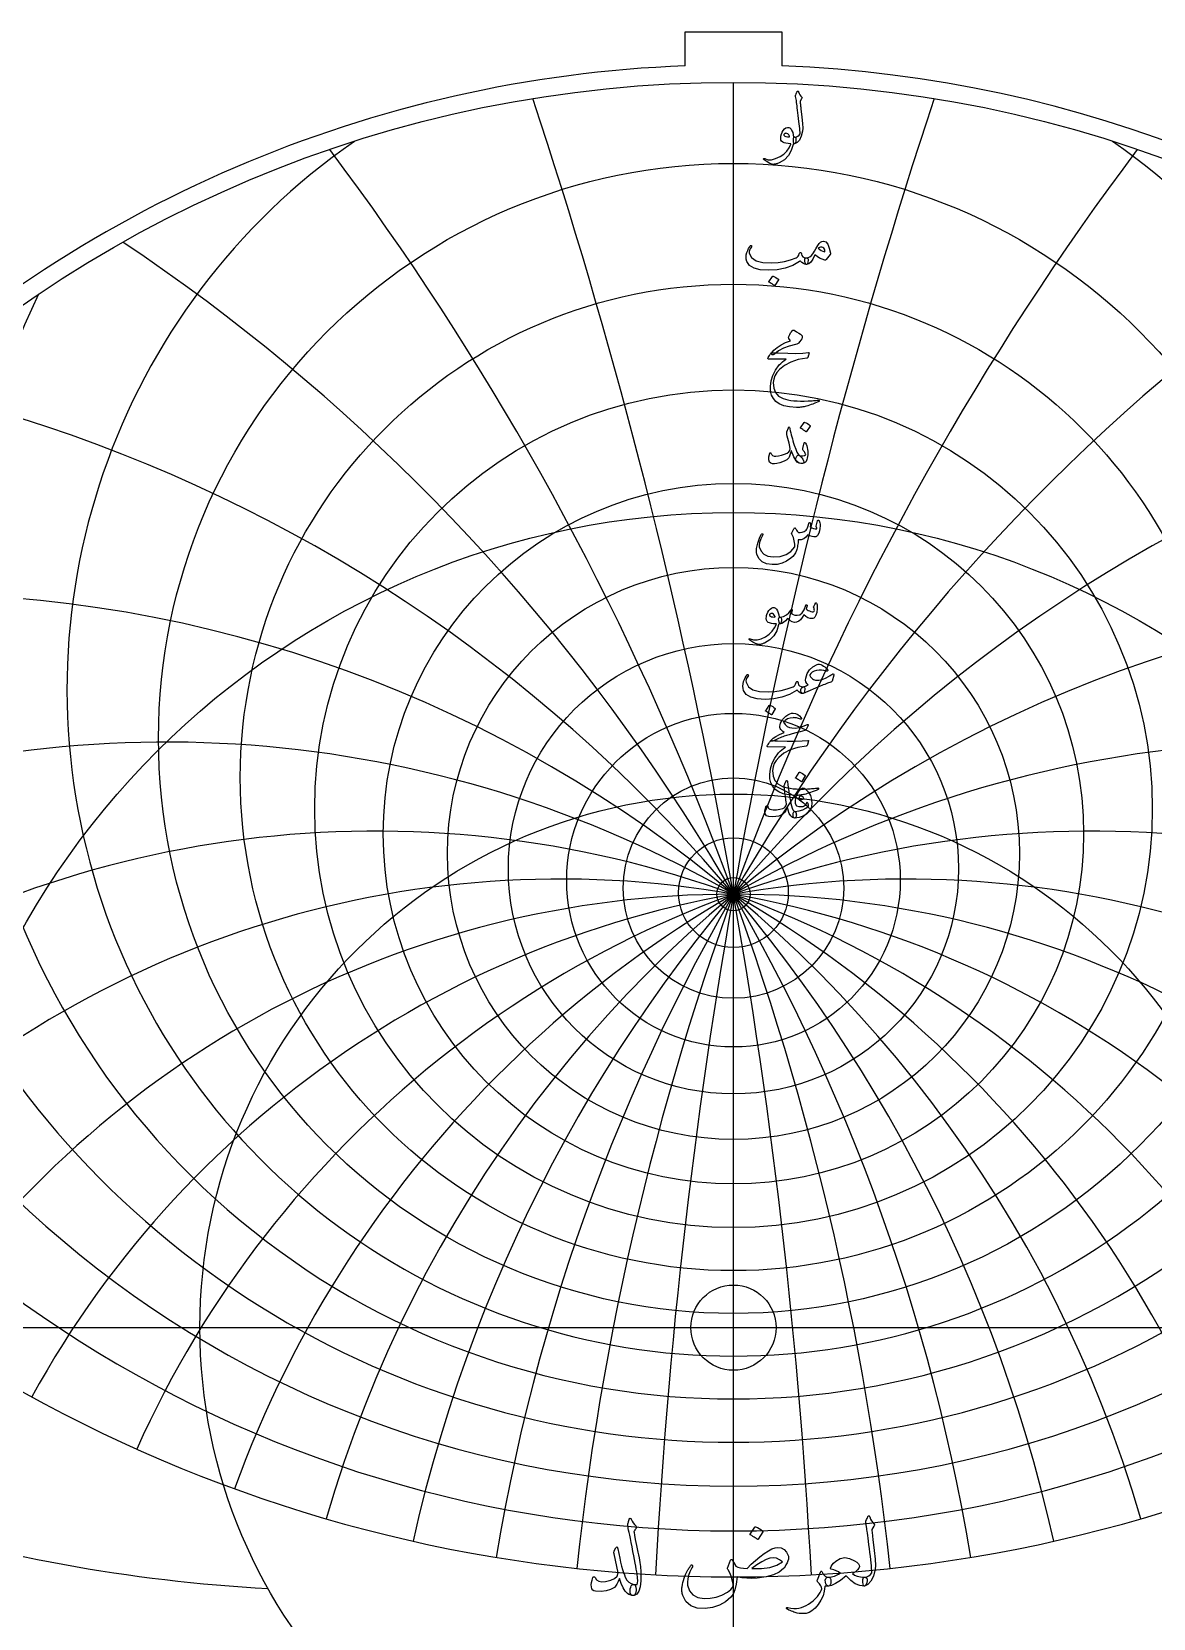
# Model space of a CAD drawing. Header units: millimetres. Extents: x -57 to 57, y -57 to 58.
# Drawn here: x -31.4 to 18.8, y -13 to 58.1 of the extents above; entities that cross this region are included whole.
import ezdxf

# ---------------------------------------------------------------- set-up
doc = ezdxf.new("R2010")
doc.units = ezdxf.units.MM
for name, color, linetype in [('CUT_INNER', 6, 'Continuous'), ('CUT_OUTER', 1, 'Continuous'), ('ENGRAVE', 7, 'Continuous'), ('ENGRAVE_FINE', 8, 'Continuous'), ('TEXT', 5, 'Continuous')]:
    doc.layers.add(name, color=color, linetype=linetype)

msp = doc.modelspace()

# ---------------------------------------------------------------- linework, layer by layer
at = {"layer": 'CUT_INNER'}
msp.add_circle((0, 0), 1.91, dxfattribs=at)
at = {"layer": 'CUT_OUTER'}
for points in [[(-2.17, 58.068), (2.17, 58.068), (2.17, 56.5382)], [(-2.17, 56.5382), (-2.17, 58.068)]]:
    msp.add_lwpolyline(points, dxfattribs=at)
for centre, radius, start, end in [((-0.0002, -0.0001), 56.5799, 134.296617, 87.801785), ((-0.0009, 0.0013), 56.5785, 92.197186, 134.297159)]:
    msp.add_arc(centre, radius, start, end, dxfattribs=at)
at = {"layer": 'ENGRAVE'}
for points in [[(0, -55.8), (0, 55.8)], [(-55.8, 0), (55.8, 0)]]:
    msp.add_lwpolyline(points, dxfattribs=at)
for centre, radius in [((0, 0), 55.8), ((0, 26.4011), 25.7635), ((0, 24.6527), 22.0986), ((0, 23.2516), 18.7668), ((0, 22.1322), 15.6917), ((0, 0), 36.5261), ((0, 21.2469), 12.8142), ((0, 20.5614), 10.0877), ((0, 20.0507), 7.4737), ((0, 19.6973), 4.9398), ((0, 0), 23.9096), ((0, 19.4897), 2.4573), ((0, 19.4213), 0.744)]:
    msp.add_circle(centre, radius, dxfattribs=at)
for centre, radius, start, end in [((0, 28.5892), 29.8647, 124.671424, 55.328576), ((0, 31.3496), 34.5452, 154.353295, 25.646705), ((0, 34.8781), 40.0115, 173.907201, 6.092799), ((0, 39.4751), 46.575, 189.610215, 350.389785), ((0, 45.6238), 54.7308, 203.149886, 336.850114), ((0, -24.6372), 44.0584, 34, 146), ((0, -24.6372), 44.0584, 34, 146), ((0, 54.1522), 65.3193, 215.274728, 324.725272), ((-16.742, 62.482), 74.2863, 238.283556, 266.824679)]:
    msp.add_arc(centre, radius, start, end, dxfattribs=at)
at = {"layer": 'ENGRAVE_FINE'}
for centre, radius, start, end in [((-249.8677, -24.6372), 253.7224, 3.064361, 18.309788), ((-249.8677, -24.6372), 253.7224, 3.064361, 18.309788), ((249.8677, -24.6372), 253.7224, 161.690212, 176.935639), ((249.8677, -24.6372), 253.7224, 161.690212, 176.935639), ((-121.0495, -24.6372), 128.8182, 6.171493, 36.94293), ((-121.0495, -24.6372), 128.8182, 6.171493, 36.94293), ((121.0495, -24.6372), 128.8182, 143.05707, 173.828507), ((121.0495, -24.6372), 128.8182, 143.05707, 173.828507), ((-76.3114, -24.6372), 88.1168, 9.366458, 56.253005), ((-76.3114, -24.6372), 88.1168, 9.366458, 56.253005), ((76.3114, -24.6372), 88.1168, 123.746995, 170.633542), ((76.3114, -24.6372), 88.1168, 123.746995, 170.633542), ((-52.5068, -24.6372), 68.5427, 12.699146, 76.647274), ((-52.5068, -24.6372), 68.5427, 12.699146, 76.647274), ((52.5068, -24.6372), 68.5427, 103.352726, 167.300854), ((52.5068, -24.6372), 68.5427, 103.352726, 167.300854), ((-36.9694, -24.6372), 57.5142, 16.227346, 98.578162), ((-36.9694, -24.6372), 57.5142, 16.227346, 98.578162), ((36.9694, -24.6372), 57.5142, 81.421838, 163.772654), ((36.9694, -24.6372), 57.5142, 81.421838, 163.772654), ((-25.4371, -24.6372), 50.8743, 20.02075, 122.41857), ((-25.4371, -24.6372), 50.8743, 20.02075, 122.41857), ((25.4371, -24.6372), 50.8743, 57.58143, 159.97925), ((25.4371, -24.6372), 50.8743, 57.58143, 159.97925), ((-16.036, -24.6372), 46.886, 24.166419, 132.825078), ((-16.036, -24.6372), 46.886, 24.166419, 132.825078), ((16.036, -24.6372), 46.886, 47.174922, 155.833581), ((16.036, -24.6372), 46.886, 47.174922, 155.833581), ((-7.7687, -24.6372), 44.7381, 28.776578, 139.961007), ((-7.7687, -24.6372), 44.7381, 28.776578, 139.961007), ((7.7687, -24.6372), 44.7381, 40.038993, 151.223422), ((7.7687, -24.6372), 44.7381, 40.038993, 151.223422), ((0, 121.0408), 138.8558, 246.464598, 293.535402)]:
    msp.add_arc(centre, radius, start, end, dxfattribs=at)
at = {"layer": 'TEXT'}
for points in [[(2.7885, 55.2293), (2.8108, 55.2831), (2.8281, 55.3258), (2.8405, 55.3573), (2.8479, 55.3778), (2.8537, 55.3908), (2.8611, 55.4), (2.8702, 55.4056), (2.8809, 55.4075), (2.8931, 55.4054), (2.9032, 55.3992), (2.9112, 55.3889), (2.9172, 55.3745), (2.9446, 55.3037), (2.9774, 55.24), (3.0156, 55.1833), (3.0591, 55.1336), (3.0713, 55.1177), (3.0748, 55.0997), (3.0696, 55.0797), (3.0558, 55.0577), (2.9832, 54.9554), (2.9882, 54.9096), (2.9931, 54.8646), (2.9981, 54.8205), (3.003, 54.7772), (3.008, 54.7347), (3.0129, 54.693), (3.0179, 54.6522), (3.0228, 54.6122), (3.0684, 54.2417), (3.0962, 53.9522), (3.1063, 53.7434), (3.0987, 53.6156), (3.0364, 53.3835), (2.9551, 53.2121), (2.8549, 53.1014), (2.7357, 53.0513), (2.7324, 53.0513), (2.7291, 53.0513), (2.7258, 53.0513), (2.7225, 53.0513), (2.7029, 53.0698), (2.6903, 53.1123), (2.6848, 53.1787), (2.6862, 53.2691), (2.6893, 53.3025), (2.6986, 53.3268), (2.714, 53.3421), (2.7357, 53.3483), (2.8194, 53.365), (2.8891, 53.3953), (2.9448, 53.4392), (2.9865, 53.4968), (2.9837, 53.5659), (2.9787, 53.6444), (2.9713, 53.7325), (2.9617, 53.8301), (2.9501, 53.9367), (2.9366, 54.052), (2.9212, 54.1759), (2.904, 54.3086), (2.8881, 54.4389), (2.8735, 54.5561), (2.8601, 54.66), (2.8479, 54.7508), (2.8374, 54.8283), (2.8289, 54.8927), (2.8225, 54.9438), (2.8182, 54.9818), (2.7852, 55.1699), (2.7842, 55.1884), (2.7844, 55.2045), (2.7858, 55.2181), (2.7885, 55.2293)], [(2.6697, 53.015), (2.5924, 52.7433), (2.4626, 52.5158), (2.2805, 52.3325), (2.046, 52.1933), (2.0132, 52.1791), (1.9808, 52.1664), (1.9489, 52.1552), (1.9173, 52.1454), (1.8864, 52.1373), (1.8563, 52.131), (1.827, 52.1265), (1.7985, 52.124), (1.7276, 52.1341), (1.6335, 52.171), (1.5164, 52.2347), (1.3761, 52.3253), (1.361, 52.3383), (1.3522, 52.3508), (1.3495, 52.363), (1.353, 52.3748), (1.3608, 52.3838), (1.3712, 52.388), (1.3839, 52.3871), (1.3992, 52.3814), (1.545, 52.3341), (1.7086, 52.3343), (1.8899, 52.382), (2.0889, 52.4771), (2.2514, 52.5874), (2.3859, 52.7171), (2.4923, 52.8663), (2.5707, 53.0348), (2.5701, 53.0407), (2.5682, 53.0455), (2.5651, 53.049), (2.5608, 53.0513), (2.4472, 53.0579), (2.3504, 53.0711), (2.2706, 53.0909), (2.2077, 53.1173), (2.159, 53.1581), (2.1285, 53.2146), (2.1161, 53.2868), (2.1219, 53.3747), (2.1238, 53.3863), (2.126, 53.3982), (2.1287, 53.4102), (2.1318, 53.4225), (2.1353, 53.4352), (2.1392, 53.4485), (2.1436, 53.4624), (2.1483, 53.477), (2.1871, 53.5712), (2.2341, 53.6494), (2.2894, 53.7115), (2.3529, 53.7575), (2.4179, 53.7826), (2.4775, 53.7822), (2.5317, 53.7562), (2.5806, 53.7047), (2.6233, 53.6329), (2.6557, 53.5496), (2.6777, 53.4547), (2.6895, 53.3483), (2.696, 53.3484), (2.7023, 53.3487), (2.7084, 53.3492), (2.7142, 53.3499), (2.7201, 53.3506), (2.7262, 53.3511), (2.7325, 53.3515), (2.739, 53.3516), (2.7613, 53.3468), (2.7786, 53.3326), (2.791, 53.3089), (2.7984, 53.2757), (2.8015, 53.2392), (2.8009, 53.2022), (2.7965, 53.1649), (2.7885, 53.1272), (2.778, 53.094), (2.7662, 53.0702), (2.7532, 53.056), (2.739, 53.0513), (2.6763, 53.0513), (2.6759, 53.0453), (2.6746, 53.0372), (2.6726, 53.0271), (2.6697, 53.015)], [(2.5113, 53.3846), (2.4767, 53.445), (2.4387, 53.4877), (2.3975, 53.5126), (2.3529, 53.5199), (2.3263, 53.5128), (2.3026, 53.5017), (2.2817, 53.4864), (2.2638, 53.4671), (2.258, 53.4567), (2.2572, 53.4456), (2.2613, 53.4336), (2.2704, 53.4209), (2.3044, 53.391), (2.3537, 53.3705), (2.4183, 53.3596), (2.4981, 53.3582), (2.5064, 53.3598), (2.5113, 53.3648), (2.513, 53.373), (2.5113, 53.3846)], [(0.7524, 48.4761), (0.7642, 48.4888), (0.7763, 48.4942), (0.7889, 48.4921), (0.8019, 48.4827), (0.8118, 48.4703), (0.8151, 48.4563), (0.8118, 48.4406), (0.8019, 48.4233), (0.7516, 48.3453), (0.7194, 48.2731), (0.7054, 48.2067), (0.7095, 48.1461), (0.8128, 47.9468), (1.0139, 47.8078), (1.3128, 47.729), (1.7094, 47.7105), (2.0037, 47.7321), (2.2861, 47.7773), (2.5565, 47.846), (2.8149, 47.9382), (2.8605, 47.9652), (2.8982, 48.0066), (2.9281, 48.0625), (2.9502, 48.1329), (2.9576, 48.1529), (2.97, 48.1667), (2.9873, 48.1743), (3.0096, 48.1758), (3.0255, 48.169), (3.0368, 48.1551), (3.0436, 48.1343), (3.0459, 48.1065), (3.0614, 48.0376), (3.1045, 47.986), (3.1752, 47.9518), (3.2736, 47.9349), (3.3091, 47.927), (3.333, 47.9068), (3.3454, 47.8742), (3.3462, 47.8293), (3.3342, 47.7455), (3.3181, 47.6857), (3.2979, 47.6498), (3.2736, 47.6379), (3.2012, 47.6473), (3.1325, 47.6758), (3.0676, 47.7232), (3.0063, 47.7897), (3.0011, 47.7923), (2.9923, 47.7905), (2.9797, 47.7841), (2.9634, 47.7732), (2.6557, 47.5999), (2.3199, 47.4762), (1.9561, 47.4019), (1.5642, 47.3772), (1.202, 47.4019), (0.9207, 47.4762), (0.7202, 47.5999), (0.6006, 47.7732), (0.5734, 47.8699), (0.5643, 47.9687), (0.5734, 48.0695), (0.6006, 48.1725), (0.6373, 48.2682), (0.6749, 48.3507), (0.7132, 48.42), (0.7524, 48.4761)], [(4.0392, 48.6873), (4.1425, 48.6505), (4.2281, 48.547), (4.296, 48.3766), (4.3461, 48.1395), (4.348, 48.1223), (4.3469, 48.1073), (4.343, 48.0943), (4.3362, 48.0834), (4.1547, 47.8557), (4.1421, 47.8418), (4.1275, 47.8334), (4.1108, 47.8303), (4.092, 47.8326), (3.9687, 47.8746), (3.8527, 47.9283), (3.7443, 47.9934), (3.6432, 48.0702), (3.5617, 47.881), (3.4724, 47.7459), (3.3753, 47.6649), (3.2703, 47.6379), (3.2585, 47.6422), (3.2464, 47.6552), (3.2338, 47.6768), (3.2208, 47.7072), (3.2008, 47.7822), (3.1936, 47.8425), (3.1991, 47.8878), (3.2175, 47.9184), (3.2282, 47.9256), (3.2406, 47.9307), (3.2546, 47.9338), (3.2703, 47.9349), (3.3454, 47.9476), (3.4188, 47.9827), (3.4906, 48.04), (3.5607, 48.1197), (3.5914, 48.1659), (3.6374, 48.2418), (3.6987, 48.3474), (3.7752, 48.4827), (3.835, 48.5722), (3.8989, 48.6361), (3.967, 48.6745), (4.0392, 48.6873)], [(3.8016, 48.3639), (3.8635, 48.3123), (3.9336, 48.2698), (4.012, 48.2364), (4.0986, 48.2121), (4.0939, 48.277), (4.0763, 48.33), (4.046, 48.3711), (4.0029, 48.4002), (3.9532, 48.4152), (3.9031, 48.4142), (3.8525, 48.3971), (3.8016, 48.3639)], [(1.7523, 47.1066), (1.7564, 47.1107), (1.7622, 47.1132), (1.7696, 47.114), (1.7787, 47.1132), (1.8428, 47.0872), (1.9033, 47.0554), (1.96, 47.0179), (2.013, 46.9746), (2.0182, 46.968), (2.0204, 46.9614), (2.0198, 46.9548), (2.0163, 46.9482), (1.8612, 46.6974), (1.8554, 46.6914), (1.848, 46.6899), (1.8389, 46.693), (1.8282, 46.7007), (1.8189, 46.7073), (1.8043, 46.7172), (1.7843, 46.7304), (1.7589, 46.7469), (1.7278, 46.7667), (1.6904, 46.7898), (1.6469, 46.8162), (1.5972, 46.8459), (1.5906, 46.8508), (1.5873, 46.8558), (1.5873, 46.8607), (1.5906, 46.8657)], [(2.7852, 44.0568), (2.4969, 43.9815), (2.2424, 43.8843), (2.0217, 43.7653), (1.8348, 43.6245), (1.8061, 43.6028), (1.7795, 43.5906), (1.755, 43.588), (1.7325, 43.5948), (1.7063, 43.6259), (1.7102, 43.6698), (1.7443, 43.7266), (1.8084, 43.7961), (1.96, 43.9219), (2.1343, 44.0353), (2.3312, 44.1364), (2.5509, 44.2251), (2.4882, 44.3175), (2.4764, 44.3406), (2.4709, 44.3637), (2.4715, 44.3868), (2.4783, 44.4099), (2.5226, 44.4979), (2.5633, 44.5707), (2.6002, 44.6283), (2.6334, 44.6706), (2.6546, 44.6906), (2.6755, 44.7011), (2.6959, 44.7021), (2.7159, 44.6937), (2.832, 44.6281), (2.9296, 44.5666), (3.0086, 44.5093), (3.069, 44.4561), (3.0808, 44.4389), (3.0863, 44.4173), (3.0857, 44.3911), (3.0789, 44.3604), (3.0577, 44.3123), (3.0236, 44.2539), (2.9768, 44.1853), (2.9172, 44.1063), (2.9015, 44.0945), (2.8743, 44.0823), (2.8355, 44.0698), (2.7852, 44.0568)], [(2.0064, 43.674), (2.4298, 43.6591), (2.7959, 43.6575), (3.1047, 43.669), (3.3561, 43.6938), (3.3638, 43.6947), (3.3705, 43.6942), (3.3762, 43.6922), (3.3808, 43.6888), (3.3843, 43.6842), (3.3862, 43.6785), (3.3867, 43.6718), (3.3858, 43.6641), (3.3793, 43.6339), (3.373, 43.6063), (3.3669, 43.5811), (3.361, 43.5585), (3.3554, 43.5382), (3.3499, 43.5205), (3.3447, 43.5052), (3.3396, 43.4925), (3.3289, 43.472), (3.3165, 43.457), (3.3025, 43.4473), (3.2868, 43.443), (2.9056, 43.3739), (2.574, 43.2656), (2.2919, 43.1181), (2.0592, 42.9315), (1.9416, 42.7972), (1.8563, 42.6551), (1.803, 42.5051), (1.782, 42.3474), (1.8022, 42.0997), (1.8826, 41.8977), (2.0233, 41.7416), (2.2242, 41.6313), (2.3284, 41.5978), (2.4428, 41.5702), (2.5676, 41.5483), (2.7027, 41.5323), (2.8479, 41.5217), (3.003, 41.5166), (3.168, 41.5168), (3.3429, 41.5224), (3.4051, 41.5259), (3.4662, 41.5298), (3.5264, 41.5341), (3.5854, 41.5389), (3.6431, 41.544), (3.6989, 41.5496), (3.7528, 41.5556), (3.8049, 41.562), (3.8208, 41.5628), (3.8321, 41.5587), (3.8389, 41.5496), (3.8412, 41.5356), (3.84, 41.5193), (3.8362, 41.5067), (3.8301, 41.4978), (3.8214, 41.4927), (3.7282, 41.4533), (3.6399, 41.4176), (3.5566, 41.3856), (3.4782, 41.3574), (3.405, 41.3326), (3.3371, 41.3112), (3.2746, 41.293), (3.2175, 41.2782), (3.1638, 41.2672), (3.1115, 41.2575), (3.0606, 41.2491), (3.0112, 41.2419), (2.9631, 41.2363), (2.916, 41.2328), (2.8699, 41.2313), (2.8248, 41.232), (2.5171, 41.2559), (2.2605, 41.3079), (2.0551, 41.3879), (1.9008, 41.496), (1.7876, 41.6311), (1.7086, 41.7888), (1.6638, 41.9693), (1.6533, 42.1725), (1.6857, 42.4245), (1.763, 42.6691), (1.8853, 42.9063), (2.0526, 43.1361), (2.118, 43.2056), (2.192, 43.2722), (2.2747, 43.3359), (2.3661, 43.3968), (1.5675, 43.4034), (1.5483, 43.4116), (1.5403, 43.4265), (1.5434, 43.4479), (1.5576, 43.476), (1.5844, 43.5168), (1.6088, 43.5535), (1.6306, 43.5861), (1.65, 43.6146), (1.6669, 43.6387), (1.6814, 43.6583), (1.6933, 43.6733), (1.7028, 43.6839), (1.7243, 43.6857), (1.782, 43.6847), (1.8761, 43.6808), (2.0064, 43.674)], [(3.1663, 40.5585), (3.1705, 40.5626), (3.1762, 40.5651), (3.1837, 40.5659), (3.1927, 40.5651), (3.2569, 40.5391), (3.3173, 40.5073), (3.374, 40.4698), (3.427, 40.4265), (3.4322, 40.4199), (3.4345, 40.4133), (3.4339, 40.4067), (3.4303, 40.4001), (3.2752, 40.1493), (3.2695, 40.1433), (3.262, 40.1418), (3.253, 40.1449), (3.2422, 40.1526), (3.233, 40.1592), (3.2183, 40.1691), (3.1983, 40.1823), (3.173, 40.1988), (3.1418, 40.2186), (3.1045, 40.2417), (3.061, 40.2681), (3.0112, 40.2978), (3.0046, 40.3027), (3.0013, 40.3077), (3.0013, 40.3126), (3.0046, 40.3176)], [(2.5294, 40.2747), (2.5484, 40.1882), (2.569, 40.1002), (2.5913, 40.0108), (2.6152, 39.9199), (2.6408, 39.8272), (2.6681, 39.7322), (2.6969, 39.635), (2.7275, 39.5355), (2.7891, 39.3564), (2.8454, 39.222), (2.8964, 39.132), (2.9419, 39.0867), (2.9818, 39.0597), (3.022, 39.0215), (3.0626, 38.9722), (3.1037, 38.9118), (3.1424, 38.8369), (3.1532, 38.7806), (3.1358, 38.7429), (3.0904, 38.7237), (2.9438, 38.7385), (2.8141, 38.8359), (2.7013, 39.0157), (2.6053, 39.2781), (2.6033, 39.2824), (2.6004, 39.2855), (2.5967, 39.2874), (2.5922, 39.288), (2.5888, 39.2874), (2.5856, 39.2855), (2.5823, 39.2824), (2.5789, 39.2781), (2.5697, 39.2356), (2.5583, 39.1906), (2.5449, 39.1432), (2.5294, 39.0933), (2.5125, 39.046), (2.4948, 39.0066), (2.4762, 38.9751), (2.4569, 38.9514), (2.3871, 38.8905), (2.3001, 38.8367), (2.1957, 38.7899), (2.0741, 38.7501), (1.9503, 38.7206), (1.8431, 38.708), (1.7523, 38.7123), (1.6781, 38.7336), (1.6145, 38.7868), (1.5857, 38.8804), (1.5914, 39.0145), (1.6319, 39.189), (1.6358, 39.1947), (1.6409, 39.1989), (1.6473, 39.2013), (1.655, 39.2022), (1.664, 39.2011), (1.6715, 39.198), (1.6772, 39.1929), (1.6814, 39.1857), (1.697, 39.1492), (1.7144, 39.1188), (1.7333, 39.0947), (1.754, 39.0768), (1.8183, 39.0528), (1.9058, 39.0471), (2.0163, 39.0594), (2.15, 39.09), (2.2925, 39.1358), (2.4032, 39.1873), (2.4822, 39.2447), (2.5294, 39.3078), (2.5373, 39.3717), (2.5245, 39.481), (2.4911, 39.6357), (2.4371, 39.8358), (2.4111, 39.9412), (2.3958, 40.0263), (2.3913, 40.0913), (2.3975, 40.1361), (2.4602, 40.3143), (2.467, 40.333), (2.4742, 40.3464), (2.4818, 40.3545), (2.4898, 40.3572), (2.4997, 40.352), (2.5096, 40.3365), (2.5195, 40.3108), (2.5294, 40.2747)], [(3.196, 39.2088), (3.1767, 39.2412), (3.1581, 39.269), (3.1404, 39.2923), (3.1235, 39.3111), (3.1113, 39.3272), (3.1045, 39.3457), (3.103, 39.3668), (3.1069, 39.3903), (3.1762, 39.6411), (3.1859, 39.6629), (3.1985, 39.6691), (3.214, 39.6596), (3.2323, 39.6345), (3.26, 39.5811), (3.2835, 39.5165), (3.3029, 39.4408), (3.3182, 39.354), (3.327, 39.2706), (3.3305, 39.189), (3.3287, 39.1089), (3.3214, 39.0306), (3.3097, 38.9623), (3.2942, 38.9027), (3.275, 38.8518), (3.2521, 38.8095), (3.2239, 38.7781), (3.1853, 38.7534), (3.1364, 38.7352), (3.0772, 38.7237), (3.0166, 38.7214), (2.9601, 38.7311), (2.9077, 38.7528), (2.8594, 38.7864), (2.8221, 38.8291), (2.8025, 38.8779), (2.8007, 38.933), (2.8165, 38.9943), (2.8419, 39.0444), (2.8718, 39.0759), (2.9063, 39.0889), (2.9452, 39.0834), (3.0352, 39.0617), (3.1136, 39.0594), (3.1804, 39.0766), (3.2356, 39.1131), (3.2369, 39.1228), (3.2307, 39.1419), (3.2171, 39.1706), (3.196, 39.2088)], [(3.7653, 36.1456), (3.7711, 36.1601), (3.7785, 36.1704), (3.7876, 36.1766), (3.7983, 36.1786), (3.8121, 36.177), (3.8239, 36.172), (3.8336, 36.1638), (3.8412, 36.1522), (3.86, 36.111), (3.8734, 36.0598), (3.8814, 35.9988), (3.8841, 35.9278), (3.8769, 35.8119), (3.8552, 35.7018), (3.8191, 35.5974), (3.7686, 35.4988), (3.7513, 35.4751), (3.7323, 35.4568), (3.7117, 35.4438), (3.6894, 35.4361), (3.6088, 35.431), (3.5219, 35.4452), (3.4289, 35.4788), (3.3297, 35.5318), (3.2462, 35.4174), (3.1474, 35.3413), (3.0333, 35.3035), (2.904, 35.3041), (2.8998, 35.2345), (2.8937, 35.1676), (2.8857, 35.1033), (2.8759, 35.0418), (2.8643, 34.9825), (2.8508, 34.925), (2.8354, 34.8695), (2.8182, 34.8157), (2.7782, 34.7188), (2.7241, 34.6293), (2.6561, 34.5472), (2.574, 34.4725), (2.382, 34.3447), (2.1788, 34.2547), (1.9645, 34.2028), (1.7391, 34.1887), (1.4852, 34.2232), (1.2845, 34.3133), (1.1371, 34.4591), (1.0428, 34.6606), (1.03, 34.7332), (1.028, 34.819), (1.0366, 34.918), (1.056, 35.0302), (1.0871, 35.1532), (1.1311, 35.281), (1.1878, 35.4139), (1.2573, 35.5516), (1.2629, 35.5603), (1.2697, 35.5665), (1.2777, 35.5702), (1.287, 35.5714), (1.2963, 35.5706), (1.3043, 35.5681), (1.3111, 35.564), (1.3167, 35.5582), (1.3204, 35.5498), (1.3217, 35.5409), (1.3204, 35.5316), (1.3167, 35.5219), (1.2284, 35.3386), (1.1715, 35.1878), (1.1459, 35.0696), (1.1517, 34.984), (1.235, 34.7953), (1.3662, 34.6582), (1.5452, 34.5726), (1.7721, 34.5385), (2.0893, 34.5587), (2.3579, 34.6392), (2.5777, 34.7798), (2.7489, 34.9807), (2.7483, 35.1131), (2.7266, 35.253), (2.6839, 35.4002), (2.6202, 35.5549), (2.6122, 35.5706), (2.6078, 35.5846), (2.6072, 35.597), (2.6103, 35.6077), (2.628, 35.6445), (2.6449, 35.6791), (2.661, 35.7114), (2.6763, 35.7414), (2.6907, 35.7687), (2.7043, 35.7929), (2.7171, 35.8141), (2.7291, 35.8321), (2.7359, 35.8398), (2.7431, 35.8429), (2.7508, 35.8414), (2.7588, 35.8354), (2.7629, 35.8309), (2.7687, 35.8239), (2.7761, 35.8144), (2.7852, 35.8024), (2.7955, 35.788), (2.8066, 35.7711), (2.8186, 35.7517), (2.8314, 35.7298), (2.8574, 35.6878), (2.8792, 35.6572), (2.897, 35.6383), (2.9106, 35.6308), (2.9964, 35.6236), (3.0822, 35.6383), (3.168, 35.6748), (3.2538, 35.7331), (3.2849, 35.7719), (3.3157, 35.8354), (3.346, 35.9237), (3.3759, 36.0367), (3.3788, 36.0475), (3.3841, 36.0565), (3.392, 36.064), (3.4023, 36.0697), (3.412, 36.0734), (3.4213, 36.0747), (3.4301, 36.0734), (3.4386, 36.0697), (3.4512, 36.0491), (3.4559, 36.0103), (3.4528, 35.9534), (3.4419, 35.8783), (3.5085, 35.8375), (3.5797, 35.8107), (3.6554, 35.7979), (3.7356, 35.7991), (3.7346, 35.8233), (3.7315, 35.8429), (3.7263, 35.8579), (3.7191, 35.8684), (3.7108, 35.8783), (3.7059, 35.8882), (3.7043, 35.8981), (3.7059, 35.908)], [(2.0213, 31.4993), (1.9439, 31.2277), (1.8142, 31.0002), (1.6321, 30.8168), (1.3976, 30.6776), (1.3648, 30.6635), (1.3324, 30.6508), (1.3004, 30.6396), (1.2689, 30.6298), (1.2379, 30.6216), (1.2078, 30.6153), (1.1785, 30.6109), (1.1501, 30.6083), (1.0791, 30.6184), (0.9851, 30.6554), (0.8679, 30.7191), (0.7277, 30.8096), (0.7126, 30.8226), (0.7037, 30.8352), (0.701, 30.8474), (0.7046, 30.8591), (0.7124, 30.8682), (0.7227, 30.8723), (0.7355, 30.8715), (0.7508, 30.8657), (0.8966, 30.8185), (1.0601, 30.8187), (1.2414, 30.8663), (1.4405, 30.9614), (1.603, 31.0718), (1.7374, 31.2015), (1.8439, 31.3506), (1.9223, 31.5191), (1.9216, 31.5251), (1.9198, 31.5299), (1.9167, 31.5334), (1.9123, 31.5356), (1.7987, 31.5422), (1.702, 31.5554), (1.6222, 31.5752), (1.5593, 31.6016), (1.5106, 31.6425), (1.4801, 31.699), (1.4677, 31.7712), (1.4735, 31.859), (1.4753, 31.8707), (1.4776, 31.8825), (1.4803, 31.8946), (1.4834, 31.9069), (1.4869, 31.9196), (1.4908, 31.9329), (1.4951, 31.9468), (1.4999, 31.9613), (1.5386, 32.0556), (1.5857, 32.1338), (1.6409, 32.1958), (1.7045, 32.2418), (1.7694, 32.267), (1.829, 32.2666), (1.8833, 32.2406), (1.9322, 32.189), (1.9748, 32.1173), (2.0072, 32.0339), (2.0293, 31.9391), (2.0411, 31.8326), (2.0475, 31.8327), (2.0538, 31.833), (2.0599, 31.8336), (2.0658, 31.8343), (2.0717, 31.835), (2.0778, 31.8355), (2.0841, 31.8358), (2.0906, 31.8359), (2.1128, 31.8312), (2.1301, 31.817), (2.1425, 31.7932), (2.15, 31.76), (2.153, 31.7235), (2.1524, 31.6866), (2.1481, 31.6493), (2.1401, 31.6115), (2.1295, 31.5783), (2.1178, 31.5546), (2.1048, 31.5404), (2.0906, 31.5356), (2.0278, 31.5356), (2.0274, 31.5296), (2.0262, 31.5216), (2.0241, 31.5115), (2.0213, 31.4993)], [(1.8629, 31.8689), (1.8282, 31.9294), (1.7903, 31.9721), (1.749, 31.997), (1.7045, 32.0042), (1.6778, 31.9972), (1.6541, 31.9861), (1.6333, 31.9708), (1.6154, 31.9514), (1.6096, 31.9411), (1.6088, 31.93), (1.6129, 31.918), (1.622, 31.9052), (1.656, 31.8753), (1.7053, 31.8549), (1.7698, 31.844), (1.8497, 31.8425), (1.8579, 31.8442), (1.8629, 31.8491), (1.8645, 31.8574), (1.8629, 31.8689)], [(3.6877, 32.4761), (3.695, 32.4811), (3.7034, 32.4794), (3.7131, 32.4712), (3.7241, 32.4563), (3.7358, 32.4312), (3.7447, 32.3953), (3.7507, 32.3487), (3.7538, 32.2913), (3.7548, 32.2262), (3.7513, 32.1626), (3.7432, 32.1008), (3.7306, 32.0405), (3.6939, 31.9234), (3.6531, 31.8392), (3.6081, 31.7881), (3.5591, 31.7699), (3.4429, 31.7767), (3.3355, 31.8071), (3.2367, 31.8609), (3.1465, 31.9382), (3.0847, 31.8163), (3.0112, 31.7213), (2.9263, 31.653), (2.8297, 31.6115), (2.7285, 31.6025), (2.626, 31.628), (2.5222, 31.6883), (2.4173, 31.7831), (2.3323, 31.6748), (2.2489, 31.5975), (2.1673, 31.5511), (2.0873, 31.5356), (2.0712, 31.5447), (2.0559, 31.5719), (2.0415, 31.6173), (2.0278, 31.6808), (2.0229, 31.7435), (2.0312, 31.7897), (2.0526, 31.8194), (2.0873, 31.8326), (2.2395, 31.8671), (2.3727, 31.9341), (2.487, 32.0337), (2.5823, 32.1659), (2.5874, 32.1731), (2.593, 32.1783), (2.599, 32.1814), (2.6054, 32.1824), (2.6132, 32.1816), (2.6202, 32.1791), (2.6264, 32.175), (2.6318, 32.1692), (2.6348, 32.1515), (2.6276, 32.1214), (2.6101, 32.0789), (2.5823, 32.024), (2.6188, 31.9817), (2.6755, 31.9506), (2.7524, 31.9306), (2.8495, 31.9217), (2.9706, 31.9471), (3.0764, 32.0298), (3.167, 32.1698), (3.2423, 32.3672), (3.246, 32.3773), (3.2505, 32.3846), (3.2559, 32.3889), (3.262, 32.3903), (3.2713, 32.3895), (3.2794, 32.387), (3.2862, 32.3829), (3.2917, 32.3771), (3.2959, 32.3689), (3.2984, 32.3606), (3.2992, 32.3524), (3.2984, 32.3441), (3.2653, 32.2055), (3.3039, 32.1713), (3.3503, 32.1412), (3.4046, 32.1152), (3.4666, 32.0933), (3.5271, 32.0791), (3.5731, 32.076), (3.6046, 32.084), (3.6217, 32.1032), (3.6273, 32.1325), (3.6242, 32.1742), (3.6125, 32.2282), (3.592, 32.2946), (3.5956, 32.3134), (3.6127, 32.3499), (3.6434, 32.4041), (3.6877, 32.4761)], [(0.6072, 29.2492), (0.619, 29.262), (0.6311, 29.2673), (0.6437, 29.2653), (0.6567, 29.2558), (0.6666, 29.2434), (0.6699, 29.2294), (0.6666, 29.2137), (0.6567, 29.1964), (0.6064, 29.1184), (0.5742, 29.0462), (0.5602, 28.9798), (0.5643, 28.9192), (0.6676, 28.7199), (0.8687, 28.5809), (1.1676, 28.5021), (1.5642, 28.4836), (1.8585, 28.5052), (2.1409, 28.5504), (2.4113, 28.6191), (2.6697, 28.7113), (2.7153, 28.7383), (2.753, 28.7798), (2.7829, 28.8357), (2.805, 28.906), (2.8124, 28.926), (2.8248, 28.9398), (2.8421, 28.9474), (2.8644, 28.9489), (2.8803, 28.9421), (2.8916, 28.9283), (2.8984, 28.9074), (2.9007, 28.8796), (2.9162, 28.8107), (2.9593, 28.7591), (3.03, 28.7249), (3.1284, 28.708), (3.1639, 28.7001), (3.1878, 28.6799), (3.2002, 28.6473), (3.201, 28.6024), (3.189, 28.5186), (3.1729, 28.4588), (3.1527, 28.4229), (3.1284, 28.411), (3.056, 28.4205), (2.9873, 28.4489), (2.9224, 28.4964), (2.8611, 28.5628), (2.8559, 28.5655), (2.8471, 28.5636), (2.8345, 28.5572), (2.8182, 28.5463), (2.5105, 28.373), (2.1747, 28.2493), (1.8109, 28.175), (1.419, 28.1503), (1.0568, 28.175), (0.7755, 28.2493), (0.575, 28.373), (0.4554, 28.5463), (0.4282, 28.643), (0.4191, 28.7418), (0.4282, 28.8427), (0.4554, 28.9456), (0.4921, 29.0413), (0.5297, 29.1238), (0.568, 29.1931), (0.6072, 29.2492)], [(4.4913, 29.2393), (4.4253, 28.9753), (4.4179, 28.9625), (4.4055, 28.9505), (4.3882, 28.9394), (4.3659, 28.9291), (4.3165, 28.9117), (4.264, 28.8924), (4.2084, 28.8712), (4.1497, 28.8482), (4.088, 28.8236), (4.0231, 28.7975), (3.9552, 28.77), (3.8841, 28.741), (3.1251, 28.411), (3.0904, 28.4186), (3.0624, 28.4415), (3.041, 28.4797), (3.0261, 28.5331), (3.0236, 28.5898), (3.0393, 28.6379), (3.0731, 28.6773), (3.1251, 28.708), (3.1316, 28.711), (3.1445, 28.7166), (3.1638, 28.725), (3.1894, 28.736), (3.2213, 28.7495), (3.2592, 28.7653), (3.303, 28.7834), (3.3528, 28.8037), (3.2887, 28.8695), (3.248, 28.9415), (3.2309, 29.0196), (3.2373, 29.104), (3.3008, 29.3047), (3.4089, 29.4744), (3.5615, 29.6132), (3.7587, 29.7211), (3.8018, 29.7312), (3.8519, 29.7285), (3.9091, 29.713), (3.9732, 29.6848), (4.0398, 29.6462), (4.1011, 29.6031), (4.157, 29.5555), (4.2075, 29.5033), (4.2217, 29.4841), (4.2281, 29.4662), (4.2267, 29.4495), (4.2174, 29.434), (4.2034, 29.422), (4.1877, 29.4158), (4.1704, 29.4154), (4.1514, 29.4208), (4.0526, 29.4519), (3.9476, 29.4662), (3.8365, 29.4635), (3.7191, 29.4439), (3.6129, 29.4121), (3.5285, 29.3696), (3.466, 29.3164), (3.4254, 29.2525), (3.4213, 29.224), (3.432, 29.1914), (3.4576, 29.1547), (3.498, 29.1139), (3.5442, 29.0768), (3.5904, 29.0479), (3.6366, 29.0273), (3.6828, 29.0149), (3.8212, 29.0114), (3.9691, 29.0405), (4.1264, 29.1021), (4.2933, 29.1964), (4.3112, 29.2077), (4.3288, 29.2187), (4.3459, 29.2292), (4.3626, 29.2393), (4.3787, 29.2488), (4.394, 29.2574), (4.4084, 29.2653), (4.422, 29.2723), (4.4597, 29.29), (4.4839, 29.2904), (4.4944, 29.2735), (4.4913, 29.2393)], [(1.6071, 27.8797), (1.6112, 27.8838), (1.617, 27.8863), (1.6244, 27.8871), (1.6335, 27.8863), (1.6976, 27.8603), (1.7581, 27.8285), (1.8148, 27.791), (1.8678, 27.7477), (1.873, 27.7411), (1.8752, 27.7345), (1.8746, 27.7279), (1.8711, 27.7213), (1.716, 27.4705), (1.7102, 27.4645), (1.7028, 27.4631), (1.6937, 27.4662), (1.683, 27.4738), (1.6737, 27.4804), (1.6591, 27.4903), (1.6391, 27.5035), (1.6137, 27.52), (1.5826, 27.5398), (1.5452, 27.5629), (1.5017, 27.5893), (1.452, 27.619), (1.4454, 27.6239), (1.4421, 27.6289), (1.4421, 27.6338), (1.4454, 27.6388)], [(3.3479, 27.0154), (3.3505, 26.9921), (3.3355, 26.9485), (3.3027, 26.8848), (3.2521, 26.8009), (3.2414, 26.7872), (3.229, 26.7761), (3.215, 26.7674), (3.1993, 26.7613), (2.9882, 26.7031), (2.8, 26.6507), (2.6351, 26.6041), (2.4931, 26.5633), (2.3744, 26.5284), (2.2786, 26.4997), (2.2061, 26.4773), (2.1566, 26.461), (1.7573, 26.2828), (1.7292, 26.2807), (1.7078, 26.2844), (1.6929, 26.2939), (1.6847, 26.3092), (1.6844, 26.3147), (1.6871, 26.3215), (1.6927, 26.3296), (1.7012, 26.3389), (1.7824, 26.4152), (1.9041, 26.4956), (2.0662, 26.5802), (2.2688, 26.6689), (2.2137, 26.7159), (2.1673, 26.7613), (2.1295, 26.805), (2.1005, 26.8471), (2.0825, 26.8931), (2.0782, 26.9485), (2.0875, 27.0135), (2.1104, 27.088), (2.1475, 27.1655), (2.1995, 27.2431), (2.2663, 27.3206), (2.3479, 27.3982), (2.4368, 27.4652), (2.522, 27.5112), (2.6035, 27.5361), (2.6813, 27.5401), (2.7866, 27.5188), (2.8817, 27.4749), (2.9665, 27.4083), (3.041, 27.319), (3.0476, 27.3078), (3.0509, 27.2975), (3.0509, 27.288), (3.0476, 27.2794), (3.0403, 27.2713), (3.0319, 27.267), (3.0222, 27.2664), (3.0112, 27.2695), (2.9627, 27.2849), (2.916, 27.2983), (2.8711, 27.3097), (2.8281, 27.319), (2.7872, 27.326), (2.7485, 27.3305), (2.7121, 27.3326), (2.678, 27.3322), (2.5358, 27.3155), (2.4164, 27.2752), (2.3197, 27.2115), (2.2457, 27.1243), (2.3244, 27.0205), (2.4123, 26.9436), (2.5092, 26.8935), (2.6153, 26.8702), (2.773, 26.8685), (2.9428, 26.8933), (3.1245, 26.9444), (3.3182, 27.022), (3.3262, 27.024), (3.3338, 27.0236), (3.341, 27.0207), (3.3479, 27.0154)], [(1.9784, 26.2927), (2.4018, 26.2778), (2.7679, 26.2762), (3.0766, 26.2877), (3.3281, 26.3125), (3.3358, 26.3134), (3.3425, 26.3129), (3.3482, 26.3109), (3.3528, 26.3075), (3.3562, 26.3029), (3.3582, 26.2972), (3.3587, 26.2905), (3.3578, 26.2828), (3.3513, 26.2526), (3.345, 26.225), (3.3389, 26.1998), (3.333, 26.1772), (3.3273, 26.1569), (3.3219, 26.1392), (3.3166, 26.1239), (3.3115, 26.1112), (3.3008, 26.0907), (3.2885, 26.0757), (3.2744, 26.066), (3.2588, 26.0617), (2.8776, 25.9926), (2.546, 25.8843), (2.2638, 25.7368), (2.0312, 25.5502), (1.9136, 25.4159), (1.8282, 25.2738), (1.775, 25.1238), (1.754, 24.9661), (1.7742, 24.7184), (1.8546, 24.5164), (1.9953, 24.3603), (2.1962, 24.25), (2.3003, 24.2165), (2.4148, 24.1889), (2.5396, 24.167), (2.6746, 24.151), (2.8198, 24.1404), (2.9749, 24.1353), (3.1399, 24.1355), (3.3148, 24.1411), (3.377, 24.1446), (3.4382, 24.1485), (3.4983, 24.1528), (3.5574, 24.1576), (3.615, 24.1627), (3.6708, 24.1683), (3.7248, 24.1743), (3.7768, 24.1807), (3.7927, 24.1815), (3.8041, 24.1774), (3.8109, 24.1683), (3.8132, 24.1543), (3.8119, 24.138), (3.8082, 24.1254), (3.802, 24.1165), (3.7934, 24.1114), (3.7001, 24.072), (3.6118, 24.0363), (3.5285, 24.0043), (3.4501, 23.9761), (3.3769, 23.9513), (3.3091, 23.9299), (3.2466, 23.9117), (3.1894, 23.8969), (3.1357, 23.8859), (3.0834, 23.8762), (3.0326, 23.8678), (2.9832, 23.8606), (2.935, 23.855), (2.8879, 23.8515), (2.8418, 23.85), (2.7968, 23.8507), (2.489, 23.8746), (2.2325, 23.9266), (2.027, 24.0066), (1.8728, 24.1147), (1.7595, 24.2498), (1.6805, 24.4075), (1.6358, 24.588), (1.6253, 24.7912), (1.6576, 25.0432), (1.735, 25.2878), (1.8573, 25.525), (2.0246, 25.7548), (2.0899, 25.8243), (2.164, 25.8909), (2.2467, 25.9546), (2.338, 26.0155), (1.5395, 26.0221), (1.5203, 26.0303), (1.5122, 26.0452), (1.5153, 26.0666), (1.5296, 26.0947), (1.5564, 26.1355), (1.5807, 26.1722), (1.6026, 26.2048), (1.622, 26.2333), (1.6389, 26.2574), (1.6533, 26.277), (1.6653, 26.292), (1.6748, 26.3026), (1.6962, 26.3044), (1.754, 26.3034), (1.848, 26.2995), (1.9784, 26.2927)], [(2.9502, 24.8797), (2.9543, 24.8838), (2.9601, 24.8863), (2.9675, 24.8871), (2.9766, 24.8863), (3.0407, 24.8603), (3.1012, 24.8285), (3.1579, 24.791), (3.2109, 24.7477), (3.2161, 24.7411), (3.2183, 24.7345), (3.2177, 24.7279), (3.2142, 24.7213), (3.0591, 24.4705), (3.0533, 24.4645), (3.0459, 24.4631), (3.0368, 24.4662), (3.0261, 24.4738), (3.0168, 24.4804), (3.0022, 24.4903), (2.9822, 24.5035), (2.9568, 24.52), (2.9257, 24.5398), (2.8883, 24.5629), (2.8448, 24.5893), (2.7951, 24.619), (2.7885, 24.6239), (2.7852, 24.6289), (2.7852, 24.6338), (2.7885, 24.6388)], [(2.7456, 23.1307), (2.7695, 23.1191), (2.7885, 23.101), (2.8025, 23.0762), (2.8116, 23.0449), (2.8176, 23.0061), (2.819, 22.969), (2.8159, 22.9335), (2.8083, 22.8997), (2.797, 22.8708), (2.7827, 22.8502), (2.7656, 22.8378), (2.7456, 22.8337), (2.6468, 22.8611), (2.5649, 22.9302), (2.5, 23.041), (2.4519, 23.1934), (2.4457, 23.2197), (2.4404, 23.2425), (2.4358, 23.2618), (2.4321, 23.2775), (2.4292, 23.2898), (2.4272, 23.2986), (2.4259, 23.3038), (2.4255, 23.3056), (2.4205, 23.3153), (2.4156, 23.318), (2.4107, 23.3136), (2.4057, 23.3023), (2.3496, 23.1757), (2.2869, 23.0762), (2.2176, 23.0041), (2.1417, 22.9591), (2.0316, 22.9244), (1.9025, 22.903), (1.7544, 22.8947), (1.5873, 22.8997), (1.4757, 22.9341), (1.4149, 23.0177), (1.4048, 23.1503), (1.4454, 23.332), (1.4547, 23.3539), (1.466, 23.3699), (1.4794, 23.3803), (1.4949, 23.3848), (1.5102, 23.3833), (1.523, 23.3757), (1.5333, 23.3619), (1.5411, 23.3419), (1.5578, 23.2992), (1.5782, 23.2668), (1.6024, 23.2447), (1.6302, 23.233), (1.7863, 23.2091), (1.9346, 23.2066), (2.0751, 23.2256), (2.2077, 23.266), (2.2652, 23.2961), (2.3125, 23.3369), (2.3494, 23.3885), (2.376, 23.4508), (2.3744, 23.4803), (2.3661, 23.549), (2.3513, 23.6568), (2.3298, 23.8039), (2.3189, 23.8826), (2.3092, 23.9536), (2.3007, 24.017), (2.2935, 24.0728), (2.2873, 24.1206), (2.282, 24.1599), (2.2774, 24.1907), (2.2737, 24.2131), (2.2706, 24.2473), (2.2712, 24.2774), (2.2756, 24.3034), (2.2836, 24.3253), (2.2964, 24.3524), (2.3083, 24.3777), (2.3195, 24.4011), (2.3298, 24.4226), (2.3391, 24.4423), (2.3471, 24.4602), (2.3539, 24.4762), (2.3595, 24.4903), (2.3653, 24.5016), (2.3727, 24.5093), (2.3818, 24.5132), (2.3925, 24.5134), (2.4043, 24.5089), (2.4131, 24.5018), (2.4191, 24.4924), (2.4222, 24.4804), (2.4423, 24.3116), (2.463, 24.1516), (2.4844, 24.0005), (2.5064, 23.8583), (2.5287, 23.725), (2.5513, 23.6005), (2.5741, 23.4849), (2.5971, 23.3782), (2.6249, 23.2786), (2.659, 23.2041), (2.6992, 23.1548), (2.7456, 23.1307)], [(3.1251, 24.1834), (3.1478, 24.1801), (3.173, 24.1702), (3.2006, 24.1537), (3.2307, 24.1306), (3.3596, 23.9932), (3.4493, 23.8385), (3.4999, 23.6665), (3.5112, 23.4772), (3.5011, 23.3786), (3.4807, 23.2907), (3.4499, 23.2136), (3.4089, 23.1472), (3.2759, 23.01), (3.121, 22.9121), (2.9442, 22.8533), (2.7456, 22.8337), (2.7256, 22.8384), (2.7085, 22.8527), (2.6942, 22.8764), (2.6829, 22.9096), (2.6787, 22.9279), (2.6759, 22.9467), (2.6745, 22.9659), (2.6746, 22.9855), (2.6758, 23.0049), (2.6775, 23.0234), (2.6799, 23.0412), (2.6829, 23.0581), (2.6918, 23.0874), (2.7052, 23.1092), (2.7231, 23.1237), (2.7456, 23.1307), (2.9391, 23.1567), (3.1069, 23.2049), (3.2493, 23.2755), (3.366, 23.3683), (3.3604, 23.4147), (3.3536, 23.4516), (3.3456, 23.479), (3.3363, 23.497), (3.3252, 23.5125), (3.3148, 23.5226), (3.3054, 23.5273), (3.2967, 23.5267), (3.2907, 23.5246), (3.286, 23.5217), (3.2825, 23.518), (3.2802, 23.5135), (3.2484, 23.4483), (3.2092, 23.398), (3.1626, 23.3625), (3.1086, 23.3419), (2.9516, 23.3297), (2.8438, 23.3724), (2.785, 23.47), (2.7753, 23.6224), (2.7885, 23.7098), (2.8149, 23.8006), (2.8545, 23.8946), (2.9073, 23.992), (2.963, 24.0757), (3.0179, 24.1355), (3.0719, 24.1714), (3.1251, 24.1834)], [(3.0162, 23.827), (2.9834, 23.8177), (2.9576, 23.7932), (2.9389, 23.7534), (2.9271, 23.6983), (2.9273, 23.6896), (2.9279, 23.6834), (2.929, 23.6797), (2.9304, 23.6785), (2.9636, 23.6704), (2.9972, 23.6661), (3.0313, 23.6655), (3.0657, 23.6686), (3.096, 23.675), (3.121, 23.6843), (3.1406, 23.6964), (3.1548, 23.7115), (3.1177, 23.7645), (3.0822, 23.8014), (3.0484, 23.8222), (3.0162, 23.827)], [(5.9378, -8.6737), (5.9675, -8.6019), (5.9906, -8.545), (6.0071, -8.5029), (6.017, -8.4757), (6.0247, -8.4584), (6.0346, -8.446), (6.0467, -8.4386), (6.061, -8.4361), (6.0772, -8.4389), (6.0907, -8.4471), (6.1014, -8.4609), (6.1094, -8.4801), (6.146, -8.5744), (6.1897, -8.6594), (6.2406, -8.735), (6.2986, -8.8013), (6.3148, -8.8225), (6.3195, -8.8464), (6.3126, -8.8731), (6.2942, -8.9025), (6.1974, -9.0389), (6.204, -9.1), (6.2106, -9.1599), (6.2172, -9.2188), (6.2238, -9.2765), (6.2304, -9.3332), (6.237, -9.3887), (6.2436, -9.4432), (6.2502, -9.4965), (6.311, -9.9904), (6.3481, -10.3765), (6.3616, -10.6548), (6.3514, -10.8253), (6.2684, -11.1347), (6.16, -11.3632), (6.0263, -11.5109), (5.8674, -11.5777), (5.863, -11.5777), (5.8586, -11.5777), (5.8542, -11.5777), (5.8498, -11.5777), (5.8237, -11.553), (5.8069, -11.4963), (5.7995, -11.4078), (5.8014, -11.2873), (5.8055, -11.2428), (5.8179, -11.2103), (5.8385, -11.19), (5.8674, -11.1817), (5.979, -11.1594), (6.072, -11.119), (6.1463, -11.0604), (6.2018, -10.9837), (6.1981, -10.8916), (6.1914, -10.7868), (6.1816, -10.6694), (6.1688, -10.5393), (6.1533, -10.3971), (6.1353, -10.2434), (6.1148, -10.0781), (6.0918, -9.9013), (6.0706, -9.7275), (6.0511, -9.5713), (6.0332, -9.4327), (6.017, -9.3117), (6.003, -9.2083), (5.9917, -9.1225), (5.9832, -9.0543), (5.9774, -9.0037), (5.9334, -8.7529), (5.932, -8.7282), (5.9323, -8.7067), (5.9342, -8.6886), (5.9378, -8.6737)], [(-4.675, -8.5901), (-4.667, -8.5689), (-4.6563, -8.5538), (-4.6428, -8.5447), (-4.6266, -8.5417), (-4.612, -8.5442), (-4.5991, -8.5516), (-4.5878, -8.564), (-4.5782, -8.5813), (-4.5392, -8.6707), (-4.4924, -8.7496), (-4.438, -8.8181), (-4.3758, -8.8761), (-4.3555, -8.9017), (-4.3472, -8.93), (-4.3511, -8.9611), (-4.367, -8.9949), (-4.3781, -9.0125), (-4.3895, -9.0301), (-4.4012, -9.0477), (-4.4132, -9.0653), (-4.4252, -9.0829), (-4.4368, -9.1005), (-4.4483, -9.1181), (-4.4594, -9.1357), (-4.4569, -9.1783), (-4.4363, -9.2974), (-4.3975, -9.4929), (-4.3406, -9.7649), (-4.309, -9.9144), (-4.2801, -10.0548), (-4.254, -10.1861), (-4.2306, -10.3083), (-4.2103, -10.4212), (-4.1932, -10.5245), (-4.1795, -10.6181), (-4.169, -10.7021), (-4.161, -10.7813), (-4.1547, -10.8605), (-4.15, -10.9397), (-4.147, -11.0189), (-4.1456, -11.0984), (-4.1459, -11.1784), (-4.1478, -11.259), (-4.1514, -11.3401), (-4.1819, -11.6121), (-4.2427, -11.812), (-4.3337, -11.9399), (-4.455, -11.9957), (-4.515, -11.9974), (-4.5628, -11.9803), (-4.5986, -11.9446), (-4.6222, -11.8901), (-4.6343, -11.826), (-4.6354, -11.7614), (-4.6255, -11.6962), (-4.6046, -11.6305), (-4.5766, -11.5697), (-4.5452, -11.5282), (-4.5106, -11.5059), (-4.4726, -11.5029), (-4.4433, -11.505), (-4.417, -11.5068), (-4.3938, -11.5083), (-4.3736, -11.5095), (-4.3561, -11.5099), (-4.3412, -11.509), (-4.3286, -11.5066), (-4.3186, -11.5029), (-4.2988, -11.4375), (-4.2922, -11.3379), (-4.2988, -11.2043), (-4.3186, -11.0365), (-4.3337, -10.9368), (-4.3527, -10.8226), (-4.3755, -10.6937), (-4.4022, -10.5503), (-4.4325, -10.3921), (-4.466, -10.2187), (-4.5029, -10.0302), (-4.543, -9.8265), (-4.5826, -9.6274), (-4.6178, -9.4525), (-4.6486, -9.3018), (-4.675, -9.1753), (-4.6967, -9.073), (-4.7135, -8.9949), (-4.7253, -8.941), (-4.7322, -8.9113), (-4.738, -8.8725), (-4.7377, -8.831), (-4.7314, -8.7867), (-4.719, -8.7397), (-4.7106, -8.7162), (-4.7031, -8.6941), (-4.6963, -8.6733), (-4.6904, -8.6539), (-4.6853, -8.6359), (-4.6811, -8.6193), (-4.6776, -8.604), (-4.675, -8.5901)], [(0.957, -8.9333), (0.9625, -8.9278), (0.9702, -8.9245), (0.9801, -8.9234), (0.9922, -8.9245), (1.0777, -8.9592), (1.1583, -9.0015), (1.2339, -9.0516), (1.3046, -9.1093), (1.3115, -9.1181), (1.3145, -9.1269), (1.3137, -9.1357), (1.309, -9.1445), (1.1022, -9.4789), (1.0945, -9.4869), (1.0846, -9.4888), (1.0725, -9.4847), (1.0582, -9.4745), (1.0458, -9.4657), (1.0263, -9.4525), (0.9996, -9.4349), (0.9658, -9.4129), (0.9243, -9.3865), (0.8745, -9.3557), (0.8165, -9.3205), (0.7502, -9.2809), (0.7414, -9.2743), (0.737, -9.2677), (0.737, -9.2611), (0.7414, -9.2545)], [(-4.4594, -12.0001), (-4.5482, -11.9949), (-4.6255, -11.9792), (-4.6912, -11.9531), (-4.7454, -11.9165), (-4.8458, -11.8062), (-4.9401, -11.6558), (-5.0284, -11.4652), (-5.1106, -11.2345), (-5.1675, -11.3819), (-5.2239, -11.4985), (-5.2797, -11.5843), (-5.335, -11.6393), (-5.5066, -11.7309), (-5.7046, -11.79), (-5.929, -11.8167), (-6.1798, -11.8109), (-6.2508, -11.7939), (-6.3052, -11.7559), (-6.3432, -11.6971), (-6.3646, -11.6173), (-6.3704, -11.5235), (-6.3613, -11.4226), (-6.3374, -11.3145), (-6.2986, -11.1993), (-6.2909, -11.1836), (-6.281, -11.1718), (-6.2689, -11.1638), (-6.2546, -11.1597), (-6.2365, -11.1603), (-6.2216, -11.1663), (-6.2101, -11.1779), (-6.2018, -11.1949), (-6.1344, -11.2936), (-6.0335, -11.3566), (-5.899, -11.3838), (-5.731, -11.3753), (-5.4978, -11.3217), (-5.3262, -11.24), (-5.2162, -11.1303), (-5.1678, -10.9925), (-5.3482, -10.1301), (-5.3543, -10.0905), (-5.3548, -10.0553), (-5.3498, -10.0245), (-5.3394, -9.9981), (-5.2646, -9.8661), (-5.2539, -9.8488), (-5.2437, -9.8364), (-5.2341, -9.829), (-5.225, -9.8265), (-5.2126, -9.8331), (-5.2019, -9.8485), (-5.1928, -9.8727), (-5.1854, -9.9057), (-5.1415, -10.1259), (-5.098, -10.3287), (-5.0546, -10.5142), (-5.0116, -10.6823), (-4.9694, -10.8332), (-4.9286, -10.9667), (-4.8891, -11.0829), (-4.851, -11.1817), (-4.7809, -11.309), (-4.6937, -11.405), (-4.5895, -11.4696), (-4.4682, -11.5029), (-4.4341, -11.5145), (-4.4066, -11.5403), (-4.3857, -11.5805), (-4.3714, -11.6349), (-4.3676, -11.6637), (-4.3648, -11.6927), (-4.3632, -11.722), (-4.3626, -11.7515), (-4.3637, -11.7814), (-4.367, -11.8115), (-4.3725, -11.8419), (-4.3802, -11.8725), (-4.3984, -11.9283), (-4.4176, -11.9682), (-4.438, -11.9921), (-4.4594, -12.0001)], [(1.9866, -9.8485), (2.14, -9.8711), (2.2704, -9.9431), (2.3777, -10.0647), (2.4618, -10.2357), (2.4712, -10.3012), (2.464, -10.3743), (2.4403, -10.4552), (2.4002, -10.5437), (2.354, -10.629), (2.3122, -10.6999), (2.2748, -10.7566), (2.2418, -10.7989), (2.0493, -10.9573), (1.7886, -11.0805), (1.4597, -11.1685), (1.0626, -11.2213), (0.8236, -11.2329), (0.5951, -11.2279), (0.377, -11.2065), (0.1694, -11.1685), (0.1204, -11.4911), (0.0572, -11.7504), (-0.0203, -11.9465), (-0.1122, -12.0793), (-0.3531, -12.2842), (-0.627, -12.4368), (-0.9339, -12.5372), (-1.2738, -12.5853), (-1.6316, -12.5685), (-1.9173, -12.4654), (-2.131, -12.2759), (-2.2726, -12.0001), (-2.2847, -11.9574), (-2.2946, -11.9127), (-2.3023, -11.8661), (-2.3078, -11.8175), (-2.3106, -11.7673), (-2.31, -11.7158), (-2.3062, -11.6628), (-2.299, -11.6085), (-2.2836, -11.5124), (-2.2638, -11.4177), (-2.2396, -11.3243), (-2.211, -11.2323), (-2.1783, -11.142), (-2.1417, -11.0536), (-2.1013, -10.9671), (-2.057, -10.8825), (-2.0373, -10.8481), (-2.0179, -10.8154), (-1.9988, -10.7843), (-1.98, -10.7549), (-1.9617, -10.7271), (-1.9443, -10.701), (-1.9276, -10.6765), (-1.9118, -10.6537), (-1.9005, -10.6408), (-1.8887, -10.6328), (-1.8763, -10.6298), (-1.8634, -10.6317), (-1.8497, -10.6369), (-1.8392, -10.6438), (-1.832, -10.6523), (-1.8282, -10.6625), (-1.8271, -10.6741), (-1.8282, -10.6867), (-1.8315, -10.7005), (-1.837, -10.7153), (-1.8692, -10.764), (-1.8997, -10.8176), (-1.9286, -10.8762), (-1.9558, -10.9397), (-2.013, -11.1022), (-2.0482, -11.2554), (-2.0614, -11.3992), (-2.0526, -11.5337), (-1.9704, -11.7892), (-1.8205, -11.9748), (-1.603, -12.0906), (-1.3178, -12.1365), (-1.0423, -12.1236), (-0.7744, -12.0716), (-0.5142, -11.9806), (-0.2618, -11.8505), (-0.1856, -11.7963), (-0.1199, -11.7306), (-0.0646, -11.6533), (-0.0198, -11.5645), (-0.0146, -11.5521), (-0.0121, -11.537), (-0.0124, -11.5191), (-0.0154, -11.4985), (-0.0542, -11.3016), (-0.1045, -11.1289), (-0.1664, -10.9804), (-0.2398, -10.8561), (-0.2544, -10.8333), (-0.2629, -10.8132), (-0.2654, -10.7959), (-0.2618, -10.7813), (-0.1254, -10.4205), (-0.1059, -10.3933), (-0.0869, -10.382), (-0.0685, -10.3867), (-0.0506, -10.4073), (0.1122, -10.6845), (0.1994, -10.7258), (0.3113, -10.7571), (0.448, -10.7786), (0.6094, -10.7901), (0.8011, -10.6034), (0.9933, -10.4304), (1.1861, -10.2712), (1.3794, -10.1257), (1.5642, -10.0044), (1.727, -9.9178), (1.8678, -9.8658), (1.9866, -9.8485)], [(2.2022, -10.4997), (2.0672, -10.3969), (1.9261, -10.3347), (1.779, -10.3133), (1.6258, -10.3325), (1.4597, -10.3911), (1.2694, -10.4876), (1.0549, -10.6221), (0.8162, -10.7945), (1.251, -10.7959), (1.6269, -10.7472), (1.944, -10.6485), (2.2022, -10.4997)], [(5.8674, -11.1817), (5.9318, -11.1913), (5.9752, -11.2202), (5.9978, -11.2683), (5.9994, -11.3357), (5.978, -11.4399), (5.9488, -11.515), (5.912, -11.5609), (5.8674, -11.5777), (5.6647, -11.5593), (5.4615, -11.4776), (5.2577, -11.3327), (5.0534, -11.1245), (4.7957, -11.3244), (4.5771, -11.4666), (4.3975, -11.551), (4.257, -11.5777), (4.2105, -11.5673), (4.1723, -11.5359), (4.1423, -11.4837), (4.1206, -11.4105), (4.1143, -11.3137), (4.1349, -11.2433), (4.1825, -11.1993), (4.257, -11.1817), (4.3248, -11.1751), (4.3918, -11.1641), (4.4579, -11.1487), (4.5232, -11.1289), (4.5877, -11.1044), (4.6513, -11.075), (4.7142, -11.0406), (4.7762, -11.0013), (4.7, -10.9392), (4.6079, -10.8891), (4.4998, -10.8512), (4.3758, -10.8253), (4.3645, -10.8206), (4.3571, -10.811), (4.3535, -10.7964), (4.3538, -10.7769), (4.3747, -10.7095), (4.4198, -10.635), (4.4891, -10.5533), (4.5826, -10.4645), (4.7776, -10.3476), (4.9841, -10.305), (5.2022, -10.3366), (5.4318, -10.4425), (5.5292, -10.5102), (5.5968, -10.5767), (5.6347, -10.6422), (5.643, -10.7065), (5.6188, -10.7758), (5.5594, -10.8517), (5.4648, -10.9342), (5.335, -11.0233), (5.4277, -11.0926), (5.5473, -11.1421), (5.6939, -11.1718), (5.8674, -11.1817)], [(3.7598, -11.3049), (3.8962, -10.9529), (3.9113, -10.9249), (3.9259, -10.9111), (3.9399, -10.9117), (3.9534, -10.9265), (3.9903, -10.9881), (4.026, -11.0409), (4.0606, -11.0849), (4.0942, -11.1201), (4.1311, -11.1471), (4.1712, -11.1663), (4.2146, -11.1779), (4.2614, -11.1817), (4.3076, -11.1938), (4.3406, -11.2301), (4.3604, -11.2906), (4.367, -11.3753), (4.3604, -11.4606), (4.3406, -11.5227), (4.3076, -11.5618), (4.2614, -11.5777), (4.2259, -11.5794), (4.1899, -11.5799), (4.1533, -11.5794), (4.1162, -11.5777), (4.1099, -11.5794), (4.1041, -11.5843), (4.0989, -11.5926), (4.0942, -11.6041), (4.0705, -11.8123), (4.0128, -12.0144), (3.921, -12.2105), (3.795, -12.4005), (3.6545, -12.5658), (3.5189, -12.6876), (3.3883, -12.766), (3.2626, -12.8009), (3.1444, -12.81), (3.036, -12.8108), (2.9376, -12.8034), (2.849, -12.7877), (2.8057, -12.7756), (2.7594, -12.7613), (2.71, -12.7448), (2.6576, -12.7261), (2.6025, -12.7047), (2.5448, -12.6799), (2.4848, -12.6519), (2.4222, -12.6205), (2.4065, -12.6134), (2.3947, -12.6051), (2.3867, -12.5958), (2.3826, -12.5853), (2.3799, -12.5713), (2.3804, -12.56), (2.3843, -12.5515), (2.3914, -12.5457), (2.4007, -12.5405), (2.4112, -12.538), (2.4227, -12.5383), (2.4354, -12.5413), (2.574, -12.5694), (2.7038, -12.5831), (2.8248, -12.5826), (2.937, -12.5677), (3.048, -12.5384), (3.1565, -12.499), (3.2625, -12.4493), (3.366, -12.3895), (3.4673, -12.3198), (3.5667, -12.2405), (3.6642, -12.1515), (3.7598, -12.0529), (3.8316, -11.963), (3.8885, -11.8736), (3.9306, -11.7848), (3.9578, -11.6965), (3.9498, -11.6349), (3.9171, -11.5645), (3.8596, -11.4853), (3.7774, -11.3973), (3.7631, -11.3783), (3.7554, -11.3566), (3.7543, -11.3321), (3.7598, -11.3049)]]:
    msp.add_lwpolyline(points, close=True, dxfattribs=at)

doc.saveas('drawing.dxf')
